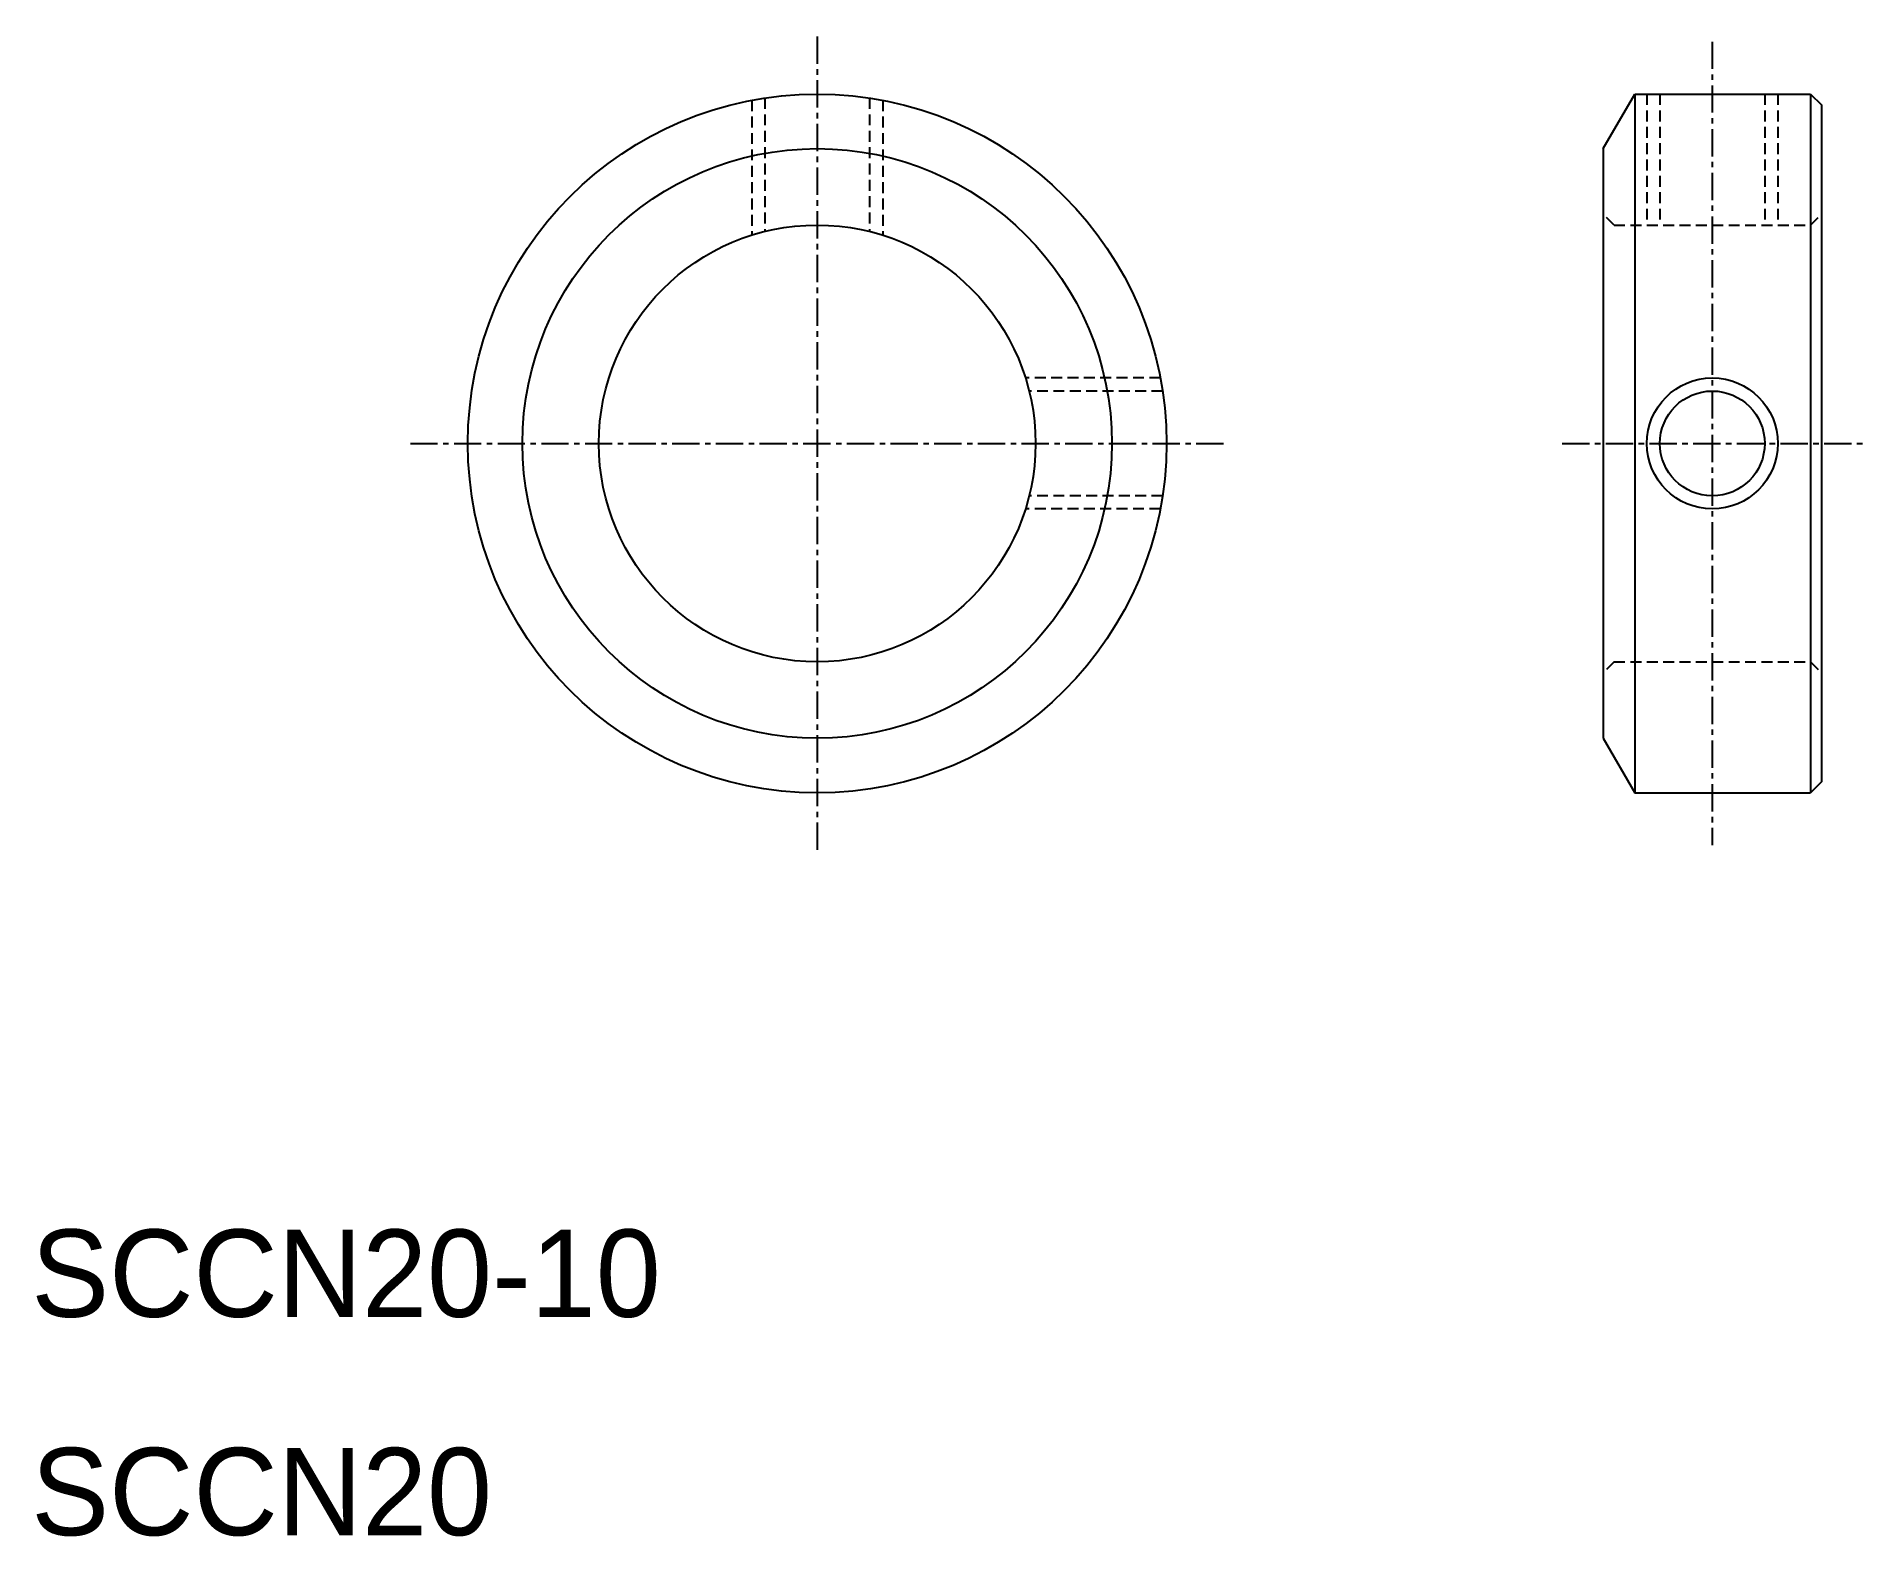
# Model space of a CAD drawing. Extents: x 10.2 to 93.9, y 9.9 to 78.6.
import ezdxf

# ---------------------------------------------------------------- set-up
doc = ezdxf.new("R2010")
doc.units = 0
doc.linetypes.add('CENTER', pattern=[2, 1.25, -0.25, 0.25, -0.25])
doc.linetypes.add('DASHED', pattern=[0.75, 0.5, -0.25])
doc.layers.get('0').update_dxf_attribs({"linetype": 'CONTINUOUS'})
doc.layers.add('CENTER', color=1, linetype='CENTER')

msp = doc.modelspace()

# ---------------------------------------------------------------- linework, layer by layer
at = {"color": 3, "linetype": 'DASHED'}
for p, q in [((43, 75.716), (43, 69.539)), ((43.6, 75.819), (43.6, 69.708)), ((48.4, 75.819), (48.4, 69.708)), ((49, 75.716), (49, 69.539)), ((84, 76), (84, 70)), ((84.6, 76), (84.6, 70)), ((89.4, 76), (89.4, 70)), ((90, 76), (90, 70)), ((82.5, 70), (82, 70.5)), ((91.5, 70), (92, 70.5)), ((82.5, 70), (91.5, 70)), ((61.716, 63), (55.539, 63)), ((61.819, 62.4), (55.708, 62.4)), ((61.716, 57), (55.539, 57)), ((61.819, 57.6), (55.708, 57.6)), ((82.5, 50), (82, 49.5)), ((82.5, 50), (91.5, 50)), ((91.5, 50), (92, 49.5))]:
    msp.add_line(p, q, dxfattribs=at)
at = {"color": 7, "linetype": 'CONTINUOUS'}
for p, q in [((82, 73.5), (83.443, 76)), ((83.443, 76), (83.443, 44)), ((83.443, 76), (91.5, 76)), ((91.5, 76), (92, 75.5)), ((91.5, 76), (91.5, 44)), ((92, 75.5), (92, 44.5)), ((82, 73.5), (82, 46.5)), ((84.5, 70), (84.5, 70)), ((87, 70), (87, 70)), ((82, 46.5), (83.443, 44)), ((92, 44.5), (91.5, 44)), ((83.443, 44), (91.5, 44))]:
    msp.add_line(p, q, dxfattribs=at)
for centre, radius in [((46, 60), 16), ((46, 60), 13.5), ((46, 60), 10), ((87, 60), 2.4)]:
    msp.add_circle(centre, radius, dxfattribs=at)
at = {"color": 3, "linetype": 'CONTINUOUS'}
msp.add_circle((87, 60), 3, dxfattribs=at)
at = {"layer": 'CENTER', "color": 1, "linetype": 'CENTER'}
for p, q in [((46, 78.635), (46, 41.365)), ((87, 78.398), (87, 41.602)), ((27.365, 60), (64.635, 60)), ((80.122, 60), (93.878, 60))]:
    msp.add_line(p, q, dxfattribs=at)

# ---------------------------------------------------------------- texts
at = {"color": 7, "linetype": 'CONTINUOUS'}
for s, p in [('SCCN20-10', (10, 20)), ('SCCN20', (10, 10))]:
    msp.add_text(s, height=4, dxfattribs=at).set_placement(p)

doc.saveas('drawing.dxf')
